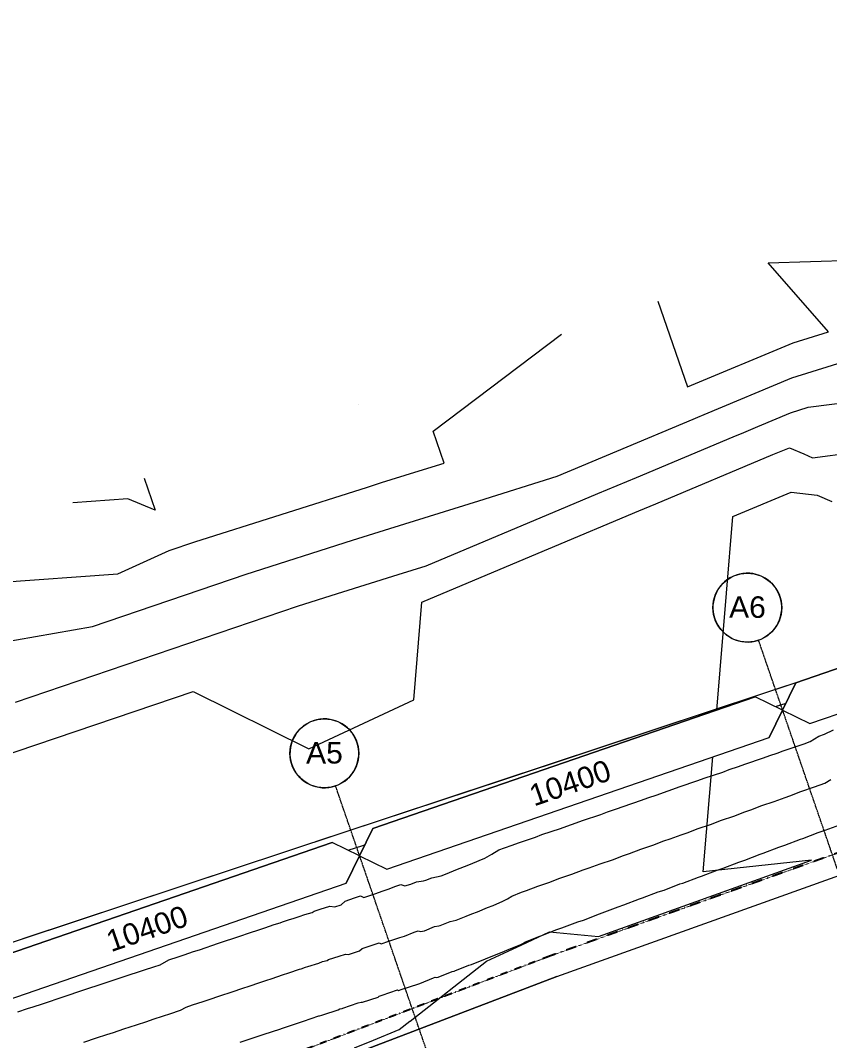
# Model space of a CAD drawing. Header units: millimetres. Extents: x -2612262 to -2065320, y 3717813 to 4283368.
# Drawn here: x -2433881 to -2415069, y 4019870 to 4043577 of the extents above; entities that cross this region are included whole.
import ezdxf

# ---------------------------------------------------------------- set-up
doc = ezdxf.new("R2010")
doc.units = ezdxf.units.MM
for name, pattern in [('Aligning Line', [3.2004, 1.6002, -1.6002]), ('BOUNDARY Tighter', [8, 4, -2, 0, -2]), ('Grid Line', [21, 12, -3, 3, -3])]:
    doc.linetypes.add(name, pattern=pattern)
for name, color, linetype, lineweight in [('A-ANNO-NOTE', 131, 'Continuous', 5), ('A-DETL', 90, 'Continuous', 18), ('A-DETL-GENF', 92, 'Continuous', 5), ('A-FLOR', 192, 'Continuous', 5), ('C-TOPO', 7, 'Continuous', 5), ('C-TOPO-MAJR', 7, 'Continuous', 20), ('C-TOPO-MINR', 7, 'Continuous', 5), ('G-ANNO-REFR', 1, 'Aligning Line', 5), ('S-GRID', 1, 'Continuous', 5), ('S-GRID-IDEN', 1, 'Continuous', 5)]:
    doc.layers.add(name, color=color, linetype=linetype, lineweight=lineweight)
doc.styles.add('Arial', font='arial.ttf', dxfattribs={"height": 500})
picture_1 = doc.add_image_def('image1.jpg', size_in_pixel=(6528, 5638))

# ---------------------------------------------------------------- blocks, each defined once
blk = doc.blocks.new('Dimension - Grids _2D_ - 1-200-1063973-GA - Part A')
at = {"layer": 'A-DETL-GENF'}
for p, q in [((-4523, 500), (-5023, 0)), ((-5023, 0), (-4523, 500)), ((4877, 500), (-4523, 500)), ((-4523, 500), (4877, 500)), ((5377, 0), (4877, 500)), ((5377, 0), (4877, 500)), ((-5023, 0), (-4523, -500)), ((-5023, 0), (-4523, -500)), ((4877, -500), (5377, 0)), ((5377, 0), (4877, -500)), ((-4523, -500), (4877, -500)), ((-4523, -500), (4877, -500))]:
    blk.add_line(p, q, dxfattribs=at)
blk = doc.blocks.new('Dimension - Grids _2D_ - 1-200-1063965-GA - Part A')
at = {"layer": 'A-DETL-GENF'}
for p, q in [((-4323, 500), (-4823, 0)), ((-4823, 0), (-4323, 500)), ((4677, 500), (-4323, 500)), ((-4323, 500), (4677, 500)), ((5177, 0), (4677, 500)), ((5177, 0), (4677, 500)), ((-4823, 0), (-4323, -500)), ((4677, -500), (5177, 0)), ((5177, 0), (4677, -500)), ((-4823, 0), (-4323, -500)), ((-4323, -500), (4677, -500)), ((-4323, -500), (4677, -500))]:
    blk.add_line(p, q, dxfattribs=at)
blk = doc.blocks.new('Grid - A1-203820-GA - Part A')
at = {"layer": 'S-GRID-IDEN'}
blk.add_circle((0, 0), 4, dxfattribs=at)
for start, end in [(360, 180), (180, 360)]:
    blk.add_arc((0, 0), 4, start, end, dxfattribs=at)

msp = doc.modelspace()

# ---------------------------------------------------------------- linework, layer by layer
at = {"layer": 'A-DETL', "linetype": 'BOUNDARY Tighter', "lineweight": 25}
for p, q in [((-2388364.3, 4033725.4), (-2421584.7, 4021829.3)), ((-2421584.7, 4021829.3), (-2439332, 4015056.7))]:
    msp.add_line(p, q, dxfattribs=at)
at = {"layer": 'A-FLOR'}
for p, q in [((-2421411.2, 4021360.3), (-2411511.2, 4024905.5)), ((-2439132.9, 4014597.5), (-2421411.2, 4021360.3))]:
    msp.add_line(p, q, dxfattribs=at)
at = {"layer": 'C-TOPO'}
for p, q in [((-2426013.9, 4034657.5), (-2426010.3, 4034658.7)), ((-2433820.2, 4022239), (-2415425.2, 4028330.7)), ((-2422644.4, 4025940), (-2415425.2, 4028330.7)), ((-2427015, 4024492.6), (-2422644.4, 4025940)), ((-2435539.6, 4021669.6), (-2429698, 4023604.1)), ((-2429698, 4023604.1), (-2429064.5, 4023813.9)), ((-2421411.2, 4021360.3), (-2439132.9, 4014597.5))]:
    msp.add_line(p, q, dxfattribs=at)
at = {"layer": 'C-TOPO-MAJR', "color": 8, "lineweight": 15}
for p, q in [((-2415948, 4035274.1), (-2413477.2, 4036034.4)), ((-2417984.6, 4034418.9), (-2415948, 4035274.1)), ((-2420014.1, 4033566.6), (-2418239.2, 4034312)), ((-2418239.2, 4034312), (-2418129.3, 4034356.5)), ((-2418129.3, 4034356.5), (-2417984.6, 4034418.9)), ((-2421402.6, 4032985), (-2420014.1, 4033566.6)), ((-2423221.8, 4032414.2), (-2421402.6, 4032985)), ((-2425291.4, 4031767.5), (-2423221.8, 4032414.2)), ((-2426162.4, 4031495.3), (-2425291.4, 4031767.5)), ((-2428630.9, 4030711), (-2426162.4, 4031495.3)), ((-2432207.8, 4029494.6), (-2428630.9, 4030711)), ((-2434551.4, 4029085), (-2432207.8, 4029494.6)), ((-2415524.5, 4026818.2), (-2415321.6, 4026943.5)), ((-2415321.6, 4026943.5), (-2415191, 4026993.2)), ((-2415191, 4026993.2), (-2414977.2, 4027090)), ((-2416146.8, 4026606), (-2415662.7, 4026766.4)), ((-2415662.7, 4026766.4), (-2415524.5, 4026818.2)), ((-2417042.2, 4026294), (-2416609.5, 4026437.3)), ((-2416609.5, 4026437.3), (-2416462.5, 4026493.4)), ((-2416462.5, 4026493.4), (-2416291.5, 4026550.1)), ((-2416291.5, 4026550.1), (-2416146.8, 4026606)), ((-2417405.5, 4026166.1), (-2417189.4, 4026237.7)), ((-2417189.4, 4026237.7), (-2417042.2, 4026294)), ((-2418132.9, 4025910.1), (-2417985, 4025966.7)), ((-2417985, 4025966.7), (-2417553.2, 4026109.7)), ((-2417553.2, 4026109.7), (-2417405.5, 4026166.1)), ((-2418712.3, 4025708.5), (-2418564.2, 4025767.3)), ((-2418564.2, 4025767.3), (-2418132.9, 4025910.1)), ((-2419442.9, 4025453.4), (-2419293.9, 4025510.4)), ((-2419293.9, 4025510.4), (-2419076.3, 4025582.4)), ((-2419076.3, 4025582.4), (-2418927.7, 4025637.1)), ((-2418927.7, 4025637.1), (-2418712.3, 4025708.5)), ((-2420234.3, 4025183.5), (-2420019.6, 4025254.6)), ((-2420019.6, 4025254.6), (-2419870.4, 4025311.8)), ((-2419870.4, 4025311.8), (-2419442.9, 4025453.4)), ((-2420813, 4024984.1), (-2420384.1, 4025126.2)), ((-2420384.1, 4025126.2), (-2420234.3, 4025183.5)), ((-2421755.6, 4024656.4), (-2421327.6, 4024798.1)), ((-2421327.6, 4024798.1), (-2421177.2, 4024855.7)), ((-2421177.2, 4024855.7), (-2420962.9, 4024926.7)), ((-2420962.9, 4024926.7), (-2420813, 4024984.1)), ((-2422298.8, 4024468.7), (-2421906.6, 4024598.6)), ((-2421906.6, 4024598.6), (-2421755.6, 4024656.4)), ((-2422757.5, 4024298.8), (-2422627.4, 4024351.8)), ((-2422627.4, 4024351.8), (-2422449.2, 4024410.9)), ((-2422449.2, 4024410.9), (-2422298.8, 4024468.7)), ((-2423217.2, 4024054.6), (-2423080.3, 4024110.4)), ((-2423080.3, 4024110.4), (-2422921.3, 4024204.7)), ((-2422921.3, 4024204.7), (-2422757.5, 4024298.8)), ((-2423961.1, 4023752.8), (-2423760.8, 4023834)), ((-2423760.8, 4023834), (-2423558.7, 4023915.9)), ((-2423558.7, 4023915.9), (-2423420.2, 4023972.3)), ((-2423420.2, 4023972.3), (-2423217.2, 4024054.6)), ((-2424510.7, 4023584), (-2424455.5, 4023597.9)), ((-2424455.5, 4023597.9), (-2424316.6, 4023654.5)), ((-2424316.6, 4023654.5), (-2424102.1, 4023695.4)), ((-2424102.1, 4023695.4), (-2423961.1, 4023752.8)), ((-2425470.1, 4023340), (-2425306.4, 4023394.2)), ((-2425306.4, 4023394.2), (-2425174.8, 4023448)), ((-2425174.8, 4023448), (-2425037.3, 4023493.5)), ((-2425037.3, 4023493.5), (-2424946.8, 4023468.8)), ((-2424946.8, 4023468.8), (-2424808.1, 4023501.6)), ((-2424808.1, 4023501.6), (-2424671.3, 4023557.4)), ((-2424671.3, 4023557.4), (-2424510.7, 4023584)), ((-2426331.1, 4023113.1), (-2426114, 4023184.2)), ((-2426114, 4023184.2), (-2425971.1, 4023231.2)), ((-2425971.1, 4023231.2), (-2425900.7, 4023197.6)), ((-2425900.7, 4023197.6), (-2425618.6, 4023291)), ((-2425618.6, 4023291), (-2425470.1, 4023340)), ((-2427049.7, 4022877.1), (-2426908.3, 4022923.7)), ((-2426908.3, 4022923.7), (-2426690.6, 4022995)), ((-2426690.6, 4022995), (-2426572.7, 4022975.4)), ((-2426572.7, 4022975.4), (-2426425.4, 4023024)), ((-2426425.4, 4023024), (-2426331.1, 4023113.1)), ((-2427785.5, 4022628.2), (-2427625.7, 4022683.6)), ((-2427625.7, 4022683.6), (-2427541.3, 4022704.7)), ((-2427541.3, 4022704.7), (-2427399.6, 4022751.4)), ((-2427399.6, 4022751.4), (-2427267.1, 4022803.6)), ((-2427267.1, 4022803.6), (-2427099.2, 4022845.3)), ((-2427099.2, 4022845.3), (-2427049.7, 4022877.1)), ((-2428558.4, 4022370.1), (-2428340, 4022444)), ((-2428340, 4022444), (-2428202.1, 4022490)), ((-2428202.1, 4022490), (-2427984, 4022563.7)), ((-2427984, 4022563.7), (-2427843.4, 4022610)), ((-2427843.4, 4022610), (-2427785.5, 4022628.2)), ((-2429276.3, 4022130.5), (-2429137.2, 4022176.3)), ((-2429137.2, 4022176.3), (-2428918.5, 4022250.3)), ((-2428918.5, 4022250.3), (-2428776.7, 4022296.3)), ((-2428776.7, 4022296.3), (-2428558.4, 4022370.1)), ((-2430072.5, 4021862.6), (-2429853.2, 4021936.7)), ((-2429853.2, 4021936.7), (-2429714.2, 4021982.5)), ((-2429714.2, 4021982.5), (-2429276.3, 4022130.5)), ((-2430633.5, 4021631.9), (-2430430.4, 4021742.7)), ((-2430430.4, 4021742.7), (-2430210.8, 4021817)), ((-2430210.8, 4021817), (-2430072.5, 4021862.6)), ((-2431352.4, 4021394.2), (-2431134.1, 4021466.5)), ((-2431134.1, 4021466.5), (-2430993.1, 4021513)), ((-2430993.1, 4021513), (-2430775.2, 4021585.1)), ((-2430775.2, 4021585.1), (-2430633.5, 4021631.9)), ((-2431930, 4021203), (-2431492.5, 4021347.9)), ((-2431492.5, 4021347.9), (-2431352.4, 4021394.2)), ((-2432867, 4020893), (-2432428, 4021038.4)), ((-2432428, 4021038.4), (-2432288.9, 4021084.3)), ((-2432288.9, 4021084.3), (-2432069.8, 4021156.9)), ((-2432069.8, 4021156.9), (-2431930, 4021203)), ((-2433366.7, 4020725.3), (-2433228.8, 4020773.4)), ((-2433228.8, 4020773.4), (-2433005.7, 4020847.2)), ((-2433005.7, 4020847.2), (-2432867, 4020893)), ((-2433941.5, 4020537.6), (-2433717.3, 4020611.9)), ((-2433717.3, 4020611.9), (-2433580.1, 4020654.7)), ((-2433580.1, 4020654.7), (-2433366.7, 4020725.3))]:
    msp.add_line(p, q, dxfattribs=at)
at = {"layer": 'C-TOPO-MINR', "color": 253}
for p, q in [((-2416495.2, 4037940.1), (-2412222.9, 4038085.6)), ((-2415095, 4036341.5), (-2416495.2, 4037940.1)), ((-2419060.2, 4037055.5), (-2418371.4, 4035058)), ((-2424282.4, 4034031.1), (-2421301.3, 4036282.6)), ((-2415918.6, 4036088), (-2415095, 4036341.5)), ((-2418371.4, 4035058), (-2415918.6, 4036088)), ((-2415565.7, 4034586.8), (-2413436, 4034855.4)), ((-2415977.5, 4034460.1), (-2415565.7, 4034586.8)), ((-2416741.2, 4034139.4), (-2415977.5, 4034460.1)), ((-2424027.4, 4033291.6), (-2424282.4, 4034031.1)), ((-2417066.7, 4033999), (-2416741.2, 4034139.4)), ((-2419561.4, 4032955.1), (-2417314, 4033898.9)), ((-2417314, 4033898.9), (-2417066.7, 4033999)), ((-2416388.8, 4033485.8), (-2416004.2, 4033641.5)), ((-2416004.2, 4033641.5), (-2415667.4, 4033502)), ((-2415463.7, 4033415.5), (-2414003.3, 4033599.7)), ((-2419108.8, 4032343.6), (-2416388.8, 4033485.8)), ((-2415667.4, 4033502), (-2415463.7, 4033415.5)), ((-2425485.7, 4032835), (-2424709.6, 4033077.5)), ((-2424709.6, 4033077.5), (-2424027.4, 4033291.6)), ((-2431000, 4032938), (-2430745.2, 4032199.1)), ((-2420454.1, 4032581.2), (-2419561.4, 4032955.1)), ((-2429823.6, 4031458.3), (-2425812.3, 4032732.9)), ((-2425812.3, 4032732.9), (-2425485.7, 4032835)), ((-2417318.1, 4032046.3), (-2415960, 4032616.7)), ((-2415960, 4032616.7), (-2415357.3, 4032543.9)), ((-2431386.5, 4032456.3), (-2432665.6, 4032363.6)), ((-2430745.2, 4032199.1), (-2431386.5, 4032456.3)), ((-2421504.4, 4032140), (-2420454.1, 4032581.2)), ((-2415357.3, 4032543.9), (-2415017.7, 4032399.8)), ((-2422332.8, 4031791.3), (-2421504.4, 4032140)), ((-2421606.3, 4031295), (-2419505.6, 4032177.4)), ((-2419505.6, 4032177.4), (-2419108.8, 4032343.6)), ((-2417467.3, 4030266.7), (-2417318.1, 4032046.3)), ((-2424450.4, 4030902.1), (-2422332.8, 4031791.3)), ((-2430419.8, 4031255.6), (-2429823.6, 4031458.3)), ((-2431616.3, 4030719.4), (-2430419.8, 4031255.6)), ((-2424547.4, 4030059.8), (-2421843, 4031195.4)), ((-2421843, 4031195.4), (-2421606.3, 4031295)), ((-2434814.2, 4030487.5), (-2431616.3, 4030719.4)), ((-2425097.1, 4030700), (-2424450.4, 4030902.1)), ((-2426512.5, 4030257.8), (-2425097.1, 4030700)), ((-2427438.2, 4029963.6), (-2426512.5, 4030257.8)), ((-2417694.3, 4027549.3), (-2417467.3, 4030266.7)), ((-2424738.1, 4027785), (-2424547.4, 4030059.8)), ((-2433995.7, 4027733.6), (-2427438.2, 4029963.6)), ((-2435783.7, 4025972.6), (-2429865.9, 4027985.1)), ((-2429865.9, 4027985.1), (-2427177.8, 4026647.1)), ((-2427177.8, 4026647.1), (-2424738.1, 4027785)), ((-2415739.9, 4025656.1), (-2415417.7, 4025762.8)), ((-2415417.7, 4025762.8), (-2415178.6, 4025852.5)), ((-2415178.6, 4025852.5), (-2415043.4, 4025936)), ((-2416358.1, 4025424.4), (-2416103.7, 4025521.6)), ((-2416103.7, 4025521.6), (-2415990.1, 4025559.2)), ((-2415990.1, 4025559.2), (-2415739.9, 4025656.1)), ((-2416899.8, 4025232.1), (-2416645, 4025329.4)), ((-2416645, 4025329.4), (-2416358.1, 4025424.4)), ((-2417583.7, 4024992.5), (-2417298.3, 4025087)), ((-2417298.3, 4025087), (-2417042.8, 4025184.7)), ((-2417042.8, 4025184.7), (-2416899.8, 4025232.1)), ((-2418380.4, 4024698.6), (-2418124.1, 4024800.4)), ((-2418124.1, 4024800.4), (-2417839.6, 4024894.6)), ((-2417839.6, 4024894.6), (-2417583.7, 4024992.5)), ((-2415172.7, 4024759.1), (-2414832.7, 4024886.8)), ((-2418922.4, 4024509.6), (-2418779.3, 4024557)), ((-2418779.3, 4024557), (-2418522.3, 4024651.6)), ((-2418522.3, 4024651.6), (-2418380.4, 4024698.6)), ((-2416106.7, 4024411.6), (-2415745, 4024549.8)), ((-2415745, 4024549.8), (-2415688.8, 4024568.4)), ((-2415688.8, 4024568.4), (-2415332.9, 4024706.1)), ((-2415332.9, 4024706.1), (-2415172.7, 4024759.1)), ((-2426261.9, 4024292.9), (-2425923.2, 4024405.1)), ((-2425923.2, 4024405.1), (-2425883.1, 4024418.3)), ((-2425883.1, 4024418.3), (-2425867.1, 4024423.6)), ((-2419719, 4024219.2), (-2419460.8, 4024318)), ((-2419460.8, 4024318), (-2419180.2, 4024410.9)), ((-2419180.2, 4024410.9), (-2418922.4, 4024509.6)), ((-2416610.1, 4024226.4), (-2416247.9, 4024364.8)), ((-2416247.9, 4024364.8), (-2416106.7, 4024411.6)), ((-2420399.2, 4023980.5), (-2420118.7, 4024073.4)), ((-2420118.7, 4024073.4), (-2419859.6, 4024172.6)), ((-2419859.6, 4024172.6), (-2419719, 4024219.2)), ((-2417043.5, 4024064.3), (-2416680.2, 4024203.2)), ((-2416680.2, 4024203.2), (-2416610.1, 4024226.4)), ((-2421058.6, 4023735), (-2420798.4, 4023834.8)), ((-2420798.4, 4023834.8), (-2420658.6, 4023881.1)), ((-2420658.6, 4023881.1), (-2420399.2, 4023980.5)), ((-2418048.5, 4023688.7), (-2417684.1, 4023833.5)), ((-2417684.1, 4023833.5), (-2417546.3, 4023879.1)), ((-2417546.3, 4023879.1), (-2417182.4, 4024018.3)), ((-2417182.4, 4024018.3), (-2417043.5, 4024064.3)), ((-2421598.8, 4023542.8), (-2421337.4, 4023642.7)), ((-2421337.4, 4023642.7), (-2421058.6, 4023735)), ((-2418482.4, 4023531.6), (-2418116.9, 4023666.1)), ((-2418116.9, 4023666.1), (-2418048.5, 4023688.7)), ((-2422229.8, 4023319.9), (-2422114.1, 4023358.2)), ((-2422114.1, 4023358.2), (-2421853.8, 4023458.3)), ((-2421853.8, 4023458.3), (-2421598.8, 4023542.8)), ((-2419051.1, 4023324.3), (-2418917.5, 4023368.5)), ((-2418917.5, 4023368.5), (-2418550.9, 4023508.9)), ((-2418550.9, 4023508.9), (-2418482.4, 4023531.6)), ((-2422664, 4023106), (-2422561, 4023167.2)), ((-2422561, 4023167.2), (-2422454.9, 4023228.1)), ((-2422454.9, 4023228.1), (-2422229.8, 4023319.9)), ((-2419853.3, 4023020.6), (-2419484.9, 4023161.6)), ((-2419484.9, 4023161.6), (-2419418.3, 4023183.7)), ((-2419418.3, 4023183.7), (-2419051.1, 4023324.3)), ((-2423256.2, 4022865.1), (-2423025.1, 4022959.2)), ((-2423025.1, 4022959.2), (-2422893.8, 4023012.5)), ((-2422893.8, 4023012.5), (-2422664, 4023106)), ((-2420354.2, 4022835.5), (-2419985.3, 4022976.8)), ((-2419985.3, 4022976.8), (-2419853.3, 4023020.6)), ((-2423887.2, 4022638.7), (-2423749, 4022665)), ((-2423749, 4022665), (-2423516.1, 4022759.8)), ((-2423516.1, 4022759.8), (-2423386.7, 4022812.2)), ((-2423386.7, 4022812.2), (-2423256.2, 4022865.1)), ((-2420919.3, 4022629.1), (-2420789.6, 4022672)), ((-2420789.6, 4022672), (-2420419.6, 4022813.8)), ((-2420419.6, 4022813.8), (-2420354.2, 4022835.5)), ((-2424724.4, 4022389.5), (-2424636, 4022418.8)), ((-2424636, 4022418.8), (-2424577.9, 4022402.9)), ((-2424577.9, 4022402.9), (-2424488.8, 4022423.9)), ((-2424488.8, 4022423.9), (-2424258, 4022518.1)), ((-2424258, 4022518.1), (-2424154.6, 4022535.2)), ((-2424154.6, 4022535.2), (-2424119.1, 4022544.2)), ((-2424119.1, 4022544.2), (-2423887.2, 4022638.7)), ((-2421779, 4022305.5), (-2421408.8, 4022447.9)), ((-2421408.8, 4022447.9), (-2421290.9, 4022487)), ((-2421290.9, 4022487), (-2420919.3, 4022629.1)), ((-2425495.6, 4022116.8), (-2425314, 4022176.9)), ((-2425314, 4022176.9), (-2425057.1, 4022261.7)), ((-2425057.1, 4022261.7), (-2424952.1, 4022296.5)), ((-2424952.1, 4022296.5), (-2424724.4, 4022389.5)), ((-2422152.2, 4022157.5), (-2421832.1, 4022287.9)), ((-2421832.1, 4022287.9), (-2421779, 4022305.5)), ((-2426249.7, 4021867.6), (-2425994.9, 4021951.7)), ((-2425994.9, 4021951.7), (-2425934, 4022009.3)), ((-2425934, 4022009.3), (-2425793.7, 4022055.3)), ((-2425793.7, 4022055.3), (-2425541, 4022138.4)), ((-2425541, 4022138.4), (-2425495.6, 4022116.8)), ((-2422953.7, 4021814.4), (-2422630, 4021946.2)), ((-2422630, 4021946.2), (-2422570.3, 4021970.4)), ((-2422570.3, 4021970.4), (-2422247.8, 4022101.7)), ((-2422247.8, 4022101.7), (-2422200.7, 4022129.6)), ((-2422200.7, 4022129.6), (-2422152.2, 4022157.5)), ((-2426945.5, 4021669.9), (-2426859.3, 4021703.8)), ((-2426859.3, 4021703.8), (-2426750, 4021731)), ((-2426750, 4021731), (-2426717.7, 4021751.7)), ((-2426717.7, 4021751.7), (-2426467.4, 4021834.1)), ((-2426467.4, 4021834.1), (-2426326.2, 4021880.4)), ((-2426326.2, 4021880.4), (-2426249.7, 4021867.6)), ((-2423395.8, 4021634.6), (-2423071.1, 4021766.8)), ((-2423071.1, 4021766.8), (-2423012.7, 4021790.5)), ((-2423012.7, 4021790.5), (-2422953.7, 4021814.4)), ((-2427641.2, 4021443.9), (-2427392.8, 4021525.7)), ((-2427392.8, 4021525.7), (-2427354.9, 4021537.6)), ((-2427354.9, 4021537.6), (-2427250.6, 4021573.8)), ((-2427250.6, 4021573.8), (-2427195.4, 4021587.6)), ((-2427195.4, 4021587.6), (-2426945.5, 4021669.9)), ((-2424169.5, 4021346.3), (-2423844.7, 4021478.8)), ((-2423844.7, 4021478.8), (-2423798.5, 4021486.4)), ((-2423798.5, 4021486.4), (-2423782.7, 4021490.4)), ((-2423782.7, 4021490.4), (-2423457.9, 4021622.8)), ((-2423457.9, 4021622.8), (-2423395.8, 4021634.6)), ((-2428314.9, 4021217.1), (-2428171.3, 4021265.6)), ((-2428171.3, 4021265.6), (-2428027.6, 4021314.2)), ((-2428027.6, 4021314.2), (-2427784.2, 4021395.6)), ((-2427784.2, 4021395.6), (-2427641.2, 4021443.9)), ((-2424597.8, 4021198.7), (-2424274, 4021331)), ((-2424274, 4021331), (-2424234.8, 4021344)), ((-2424234.8, 4021344), (-2424209, 4021336.9)), ((-2424209, 4021336.9), (-2424169.5, 4021346.3)), ((-2429244.6, 4020908.3), (-2428954.6, 4021006.4)), ((-2428954.6, 4021006.4), (-2428709.4, 4021087.1)), ((-2428709.4, 4021087.1), (-2428565.1, 4021135.9)), ((-2428565.1, 4021135.9), (-2428314.9, 4021217.1)), ((-2425473.3, 4020926.3), (-2425110.9, 4021045.6)), ((-2425110.9, 4021045.6), (-2425090.6, 4021035.9)), ((-2425090.6, 4021035.9), (-2425009.4, 4021062.8)), ((-2425009.4, 4021062.8), (-2424644.1, 4021183.4)), ((-2424644.1, 4021183.4), (-2424597.8, 4021198.7)), ((-2429878.4, 4020698.3), (-2429635, 4020778.4)), ((-2429635, 4020778.4), (-2429489.3, 4020827.7)), ((-2429489.3, 4020827.7), (-2429244.6, 4020908.3)), ((-2426026.5, 4020744.5), (-2425961.8, 4020765.7)), ((-2425961.8, 4020765.7), (-2425926.8, 4020759.9)), ((-2425926.8, 4020759.9), (-2425564.4, 4020879.4)), ((-2425564.4, 4020879.4), (-2425536.8, 4020905.5)), ((-2425536.8, 4020905.5), (-2425473.3, 4020926.3)), ((-2430405.4, 4020494), (-2430160.1, 4020574.9)), ((-2430160.1, 4020574.9), (-2430024.8, 4020648.8)), ((-2430024.8, 4020648.8), (-2429878.4, 4020698.3)), ((-2426849.5, 4020470.4), (-2426491.4, 4020588.3)), ((-2426491.4, 4020588.3), (-2426451.4, 4020604.1)), ((-2426451.4, 4020604.1), (-2426400.7, 4020616.7)), ((-2426400.7, 4020616.7), (-2426385.8, 4020626.3)), ((-2426385.8, 4020626.3), (-2426026.5, 4020744.5)), ((-2431183.9, 4020236.7), (-2430941.4, 4020316.7)), ((-2430941.4, 4020316.7), (-2430795, 4020365.2)), ((-2430795, 4020365.2), (-2430551.1, 4020445.7)), ((-2430551.1, 4020445.7), (-2430405.4, 4020494)), ((-2427715.3, 4020184.5), (-2427366.2, 4020301.1)), ((-2427366.2, 4020301.1), (-2427298.4, 4020324.1)), ((-2427298.4, 4020324.1), (-2426942.1, 4020441.4)), ((-2426942.1, 4020441.4), (-2426924.4, 4020446.9)), ((-2426924.4, 4020446.9), (-2426875.4, 4020463.9)), ((-2426875.4, 4020463.9), (-2426849.5, 4020470.4)), ((-2431867.9, 4020010.4), (-2431720.1, 4020059.4)), ((-2431720.1, 4020059.4), (-2431478.2, 4020139.2)), ((-2431478.2, 4020139.2), (-2431183.9, 4020236.7)), ((-2428211.6, 4020021.5), (-2427853.1, 4020137.9)), ((-2427853.1, 4020137.9), (-2427784.2, 4020161.2)), ((-2427784.2, 4020161.2), (-2427715.3, 4020184.5)), ((-2432405.6, 4019832.6), (-2432108.5, 4019931)), ((-2432108.5, 4019931), (-2431867.9, 4020010.4)), ((-2428775, 4019834.1), (-2428632.9, 4019882.2)), ((-2428632.9, 4019882.2), (-2428281.6, 4019997.9)), ((-2428281.6, 4019997.9), (-2428211.6, 4020021.5))]:
    msp.add_line(p, q, dxfattribs=at)
at = {"layer": 'C-TOPO-MINR', "color": 254}
for p, q in [((-2416329.1, 4027630.4), (-2416081.1, 4027712.5)), ((-2418008.4, 4023788.8), (-2417785.2, 4026460.4)), ((-2420439.7, 4022288.7), (-2415489.7, 4024061.3)), ((-2415489.7, 4024061.3), (-2418008.4, 4023788.8)), ((-2422241.6, 4022088.9), (-2421584.5, 4022395.3)), ((-2421584.5, 4022395.3), (-2420439.7, 4022288.7)), ((-2423047.1, 4021713.2), (-2422242.3, 4022088.5)), ((-2424823.5, 4020323.1), (-2423047.7, 4021712.9)), ((-2425073.8, 4020127.2), (-2424825.8, 4020321.3)), ((-2425670.4, 4019880.7), (-2425073.8, 4020127.2)), ((-2426112, 4019698.2), (-2425672.2, 4019879.9))]:
    msp.add_line(p, q, dxfattribs=at)
at = {"layer": 'S-GRID', "linetype": 'Grid Line'}
for p, q in [((-2395148.9, 3966525.9), (-2416721.1, 4029174.7)), ((-2404982.3, 3963140), (-2426554.5, 4025788.8))]:
    msp.add_line(p, q, dxfattribs=at)

# ---------------------------------------------------------------- block references
at = {"layer": 'A-DETL-GENF', "rotation": 19.00040712023049}
for name, p in [('Dimension - Grids _2D_ - 1-200-1063965-GA - Part A', (-2411601.2, 4029118.6)), ('Dimension - Grids _2D_ - 1-200-1063973-GA - Part A', (-2421245.5, 4025797.7)), ('Dimension - Grids _2D_ - 1-200-1063973-GA - Part A', (-2431078.9, 4022411.7))]:
    msp.add_blockref(name, p, dxfattribs=at)
at = {"layer": 'S-GRID-IDEN', "xscale": 199.9999999999999, "yscale": 199.9999999999999, "zscale": 199.9999999999999}
for p, rotation in [((-2416981.6, 4029931.2), 19.00040712021551), ((-2426814.9, 4026545.2), 19.00040712021553)]:
    msp.add_blockref('Grid - A1-203820-GA - Part A', p, dxfattribs=dict(at, rotation=rotation))

# ---------------------------------------------------------------- texts
at = {"layer": 'A-ANNO-NOTE', "char_height": 500, "width": 2324.894, "attachment_point": 1, "rotation": 19.00041, "style": 'Arial'}
for insert in [(-2422103.8, 4025780.7), (-2431937.2, 4022394.8)]:
    msp.add_mtext('10400', dxfattribs=dict(at, insert=insert))
at = {"layer": 'S-GRID-IDEN', "char_height": 500, "width": 1026.16, "attachment_point": 1, "style": 'Arial'}
for s, insert in [('A6', (-2417405.9, 4030193.8)), ('A5', (-2427239.2, 4026807.8))]:
    msp.add_mtext(s, dxfattribs=dict(at, insert=insert))

# ---------------------------------------------------------------- pictures from other files: only their frames are drawn
at = {"layer": 'G-ANNO-REFR'}
image = msp.add_image(picture_1, insert=(-2382054.9, 4283368.1), size_in_units=(433000, 373966.6), rotation=-122.11743, dxfattribs=at)
image.dxf.flags = 15

doc.saveas('drawing.dxf')
